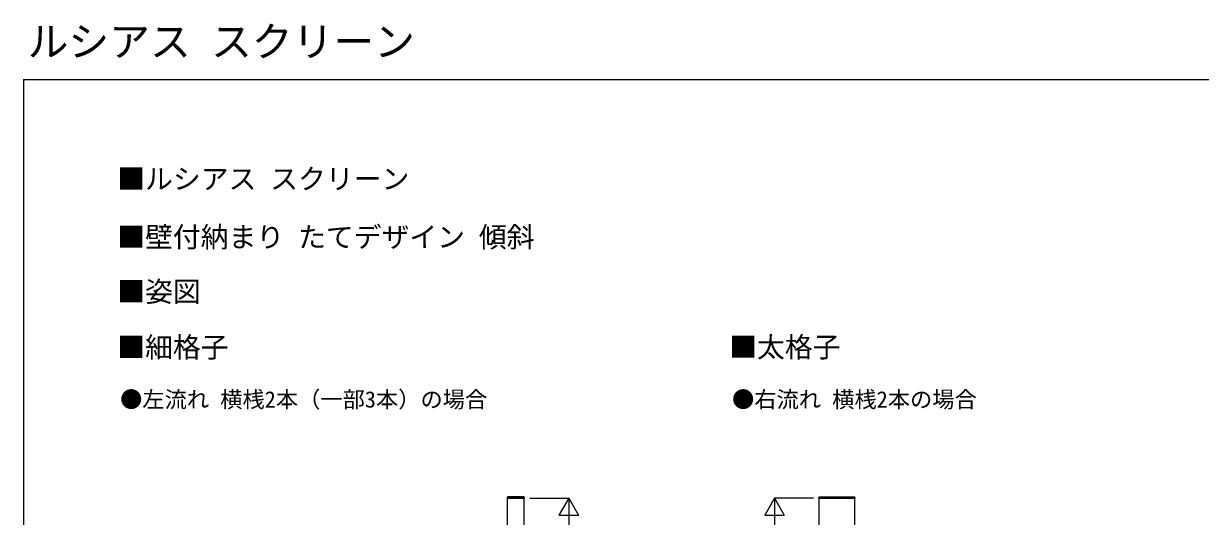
# Model space of a CAD drawing. Units: millimetres, scale not verified. Extents: x -1750 to 1750, y -2608 to 2592.
# Drawn here: x -1750 to 366, y 1706 to 2592 of the extents above; entities that cross this region are included whole.
import ezdxf
from ezdxf.enums import TextEntityAlignment as Align

# ---------------------------------------------------------------- set-up
doc = ezdxf.new("R2010")
doc.units = ezdxf.units.MM
doc.header["$LTSCALE"] = 14
for name, color, linetype in [('0-1_USER1', 3, 'Continuous'), ('0-3_YKK_12', 2, 'Continuous'), ('0-4_YKK_13', 4, 'Continuous'), ('0-5_YKK_D', 6, 'Continuous'), ('0-6_YKK_ZWAK', 7, 'Continuous')]:
    doc.layers.add(name, color=color, linetype=linetype)
doc.styles.add('ＭＳ ゴシック', font='')
doc.styles.get('ＭＳ ゴシック').set_extended_font_data('MS Gothic')

msp = doc.modelspace()

# ---------------------------------------------------------------- linework, layer by layer
at = {"layer": '0-3_YKK_12'}
for p, q in [((-880, 1739), (-850, 1739)), ((-880, 784), (-880, 1739)), ((-850, 784), (-850, 1739)), ((-320, 1739), (-256, 1739)), ((-320, 946.5), (-320, 1739)), ((-256, 946.5), (-256, 1739))]:
    msp.add_line(p, q, dxfattribs=at)
at = {"layer": '0-4_YKK_13'}
for p, q in [((-850.3, 1739), (-879.7, 1739)), ((-850.59, 1741.5), (-879.41, 1741.5)), ((-850.3, 1739), (-849.5, 1739)), ((-849.5, 1739), (-849.6, 1740.56)), ((-320.5, 1739), (-320.4, 1740.56)), ((-319.5, 1739), (-320.5, 1739)), ((-256.5, 1739), (-319.5, 1739)), ((-319.41, 1741.5), (-256.59, 1741.5))]:
    msp.add_line(p, q, dxfattribs=at)
for points in [[(-880.4, 1740.56), (-880.5, 1739), (-879.7, 1739)], [(-255.6, 1740.56), (-255.5, 1739), (-256.5, 1739)]]:
    msp.add_lwpolyline(points, dxfattribs=at)
for centre, start, end in [((-879.41, 1740.5), 90, 176.5), ((-850.59, 1740.5), 3.5, 90), ((-319.41, 1740.5), 90, 176.5), ((-256.59, 1740.5), 3.5, 90)]:
    msp.add_arc(centre, 1, start, end, dxfattribs=at)
at = {"layer": '0-5_YKK_D'}
for p, q in [((-840, 1739), (-769, 1739)), ((-770, 1739), (-787.5, 1708.69)), ((-770, 1739), (-752.5, 1708.69)), ((-770, 1739), (-770, 1678.38)), ((-400, 1739), (-417.5, 1708.69)), ((-330, 1739), (-401, 1739)), ((-400, 1739), (-382.5, 1708.69)), ((-400, 1739), (-400, 1678.38)), ((-787.5, 1708.69), (-752.5, 1708.69)), ((-417.5, 1708.69), (-382.5, 1708.69))]:
    msp.add_line(p, q, dxfattribs=at)
at = {"layer": '0-6_YKK_ZWAK'}
for q in [(-1750, -2608.5), (1750, 2491.5)]:
    msp.add_line((-1750, 2491.5), q, dxfattribs=at)

# ---------------------------------------------------------------- texts
at = {"layer": '0-1_USER1', "style": 'ＭＳ ゴシック'}
for s, height, p in [('ルシアス スクリーン', 53.74, (-1742.66, 2516.83)), ('■ルシアス スクリーン', 36.66, (-1581.51, 2283.68)), ('■壁付納まり たてデザイン 傾斜', 36.66, (-1581.51, 2179.14)), ('■姿図', 36.66, (-1581.51, 2081.12)), ('■細格子', 36.66, (-1581.51, 1981.12)), ('■太格子', 36.66, (-481.51, 1981.41)), ('●左流れ 横桟2本（一部3本）の場合\u3000', 29.33, (-1576.45, 1893.23)), ('●右流れ 横桟2本の場合\u3000', 29.33, (-476.45, 1893.23))]:
    msp.add_text(s, height=height, dxfattribs=at).set_placement(p, align=Align.BOTTOM_LEFT)

doc.saveas('drawing.dxf')
